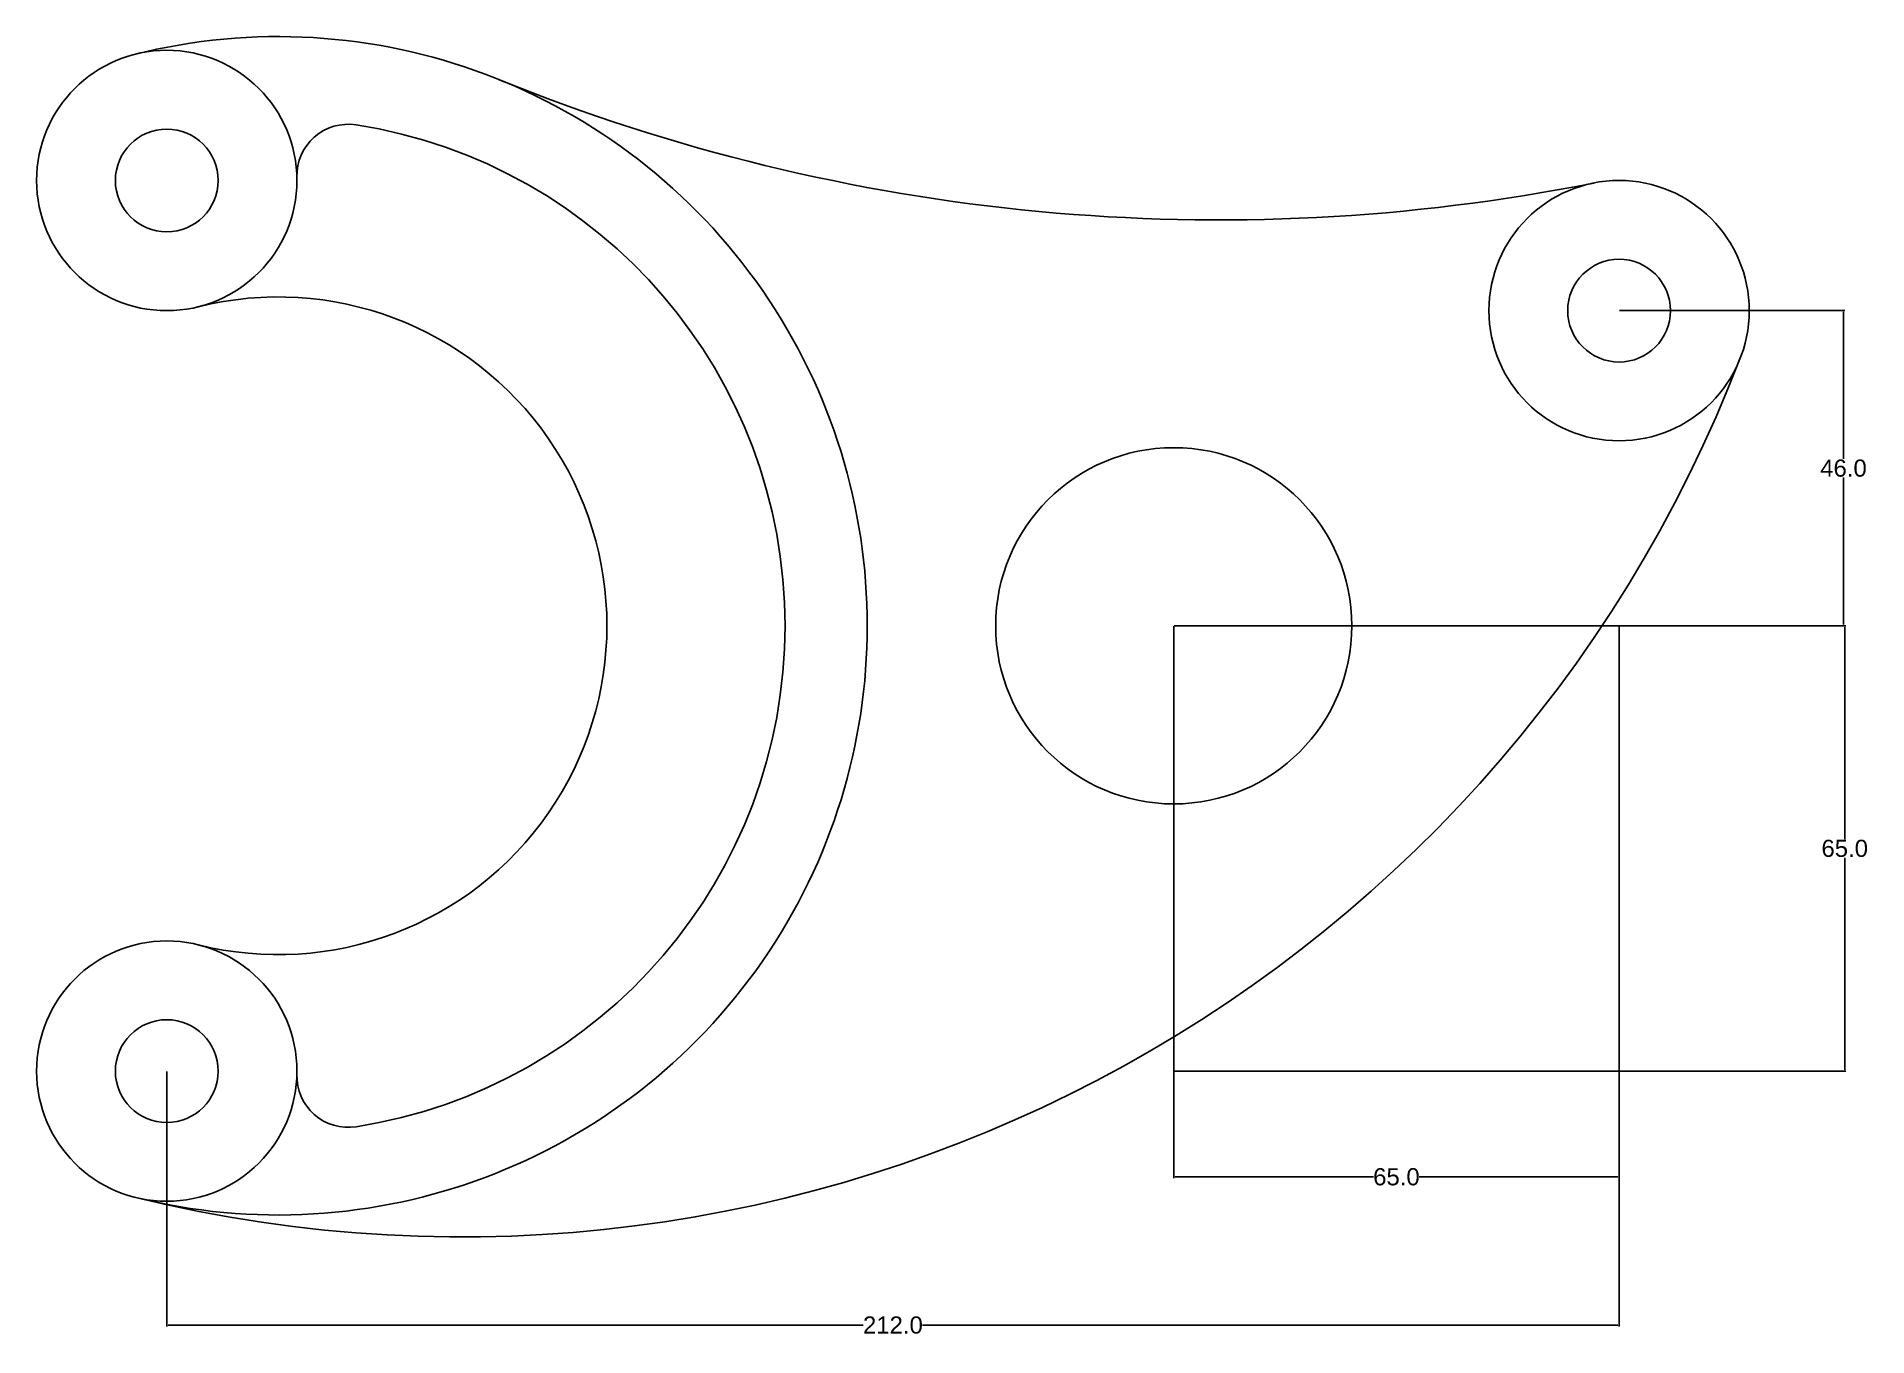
# Model space of a CAD drawing. Header units: inches. Extents: x -35 to 232, y -104 to 86.
import ezdxf

# ---------------------------------------------------------------- set-up
doc = ezdxf.new("R2010")
doc.units = ezdxf.units.IN
doc.header["$MEASUREMENT"] = 0
doc.styles.get("Standard").update_dxf_attribs({"font": 'arial.ttf'})
doc.dimstyles.get("Standard").update_dxf_attribs({"dimtxt": 2.5, "dimasz": 0.18, "dimexe": 0.18, "dimexo": 0.0625, "dimgap": 0.09, "dimtad": 0, "dimtih": 1, "dimtoh": 1, "dimdec": 1, "dimzin": 0, "dimdsep": 46, "dimtxsty": 'Standard', "dimcen": 0.09, "dimadec": 0, "dimazin": 0, "dimtfac": 1, "dimtdec": 1, "dimtofl": 0, "dimtmove": 0, "dimatfit": 3, "dimfxl": 1, "dimtolj": 1, "dimtzin": 0, "dimarcsym": 0})

# ---------------------------------------------------------------- blocks, each defined once
blk = doc.blocks.new('*D2')
at = {"color": 0, "lineweight": -2, "transparency": 16777216}
for p, q in [((-16.25, -65.06), (-16.25, -102.26)), ((195.75, -65.06), (195.75, -102.26)), ((-16.07, -102.08), (85.42, -102.08)), ((195.57, -102.08), (94.08, -102.08))]:
    blk.add_line(p, q, dxfattribs=at)
at = {"color": 0, "transparency": 16777216}
for points in [[(-16.07, -102.05), (-16.07, -102.11), (-16.25, -102.08)], [(195.57, -102.05), (195.57, -102.11), (195.75, -102.08)]]:
    blk.add_solid(points, dxfattribs=at)
at = {"layer": 'Defpoints', "color": 0, "transparency": 16777216}
for p in [(-16.25, -65), (195.75, -65), (195.75, -102.08)]:
    blk.add_point(p, dxfattribs=at)
at = {"color": 0, "transparency": 16777216, "insert": (89.75, -102.08), "char_height": 2.5, "attachment_point": 5}
blk.add_mtext('\\A1;212.0', dxfattribs=at)
blk = doc.blocks.new('*D3')
at = {"color": 0, "lineweight": -2, "transparency": 16777216}
for p, q in [((195.81, 46), (228.69, 46)), ((228.51, 45.82), (228.51, 24.37)), ((228.51, 0.18), (228.51, 21.63)), ((195.81, 0), (228.69, 0))]:
    blk.add_line(p, q, dxfattribs=at)
at = {"color": 0, "transparency": 16777216}
for points in [[(228.48, 45.82), (228.54, 45.82), (228.51, 46)], [(228.48, 0.18), (228.54, 0.18), (228.51, 0)]]:
    blk.add_solid(points, dxfattribs=at)
at = {"layer": 'Defpoints', "color": 0, "transparency": 16777216}
for p in [(195.75, 46), (195.75, 0), (228.51, 0)]:
    blk.add_point(p, dxfattribs=at)
at = {"color": 0, "transparency": 16777216, "insert": (228.51, 23), "char_height": 2.5, "attachment_point": 5}
blk.add_mtext('\\A1;46.0', dxfattribs=at)
blk = doc.blocks.new('*D4')
at = {"color": 0, "lineweight": -2, "transparency": 16777216}
for p, q in [((130.81, 0), (228.87, 0)), ((228.69, -0.18), (228.69, -31.13)), ((228.69, -64.82), (228.69, -33.87)), ((130.81, -65), (228.87, -65))]:
    blk.add_line(p, q, dxfattribs=at)
at = {"color": 0, "transparency": 16777216}
for points in [[(228.66, -0.18), (228.72, -0.18), (228.69, 0)], [(228.66, -64.82), (228.72, -64.82), (228.69, -65)]]:
    blk.add_solid(points, dxfattribs=at)
at = {"layer": 'Defpoints', "color": 0, "transparency": 16777216}
for p in [(130.75, 0), (130.75, -65), (228.69, -65)]:
    blk.add_point(p, dxfattribs=at)
at = {"color": 0, "transparency": 16777216, "insert": (228.69, -32.5), "char_height": 2.5, "attachment_point": 5}
blk.add_mtext('\\A1;65.0', dxfattribs=at)
blk = doc.blocks.new('*D5')
at = {"color": 0, "lineweight": -2, "transparency": 16777216}
for p, q in [((130.75, -0.06), (130.75, -80.62)), ((195.75, -0.06), (195.75, -80.62)), ((130.93, -80.44), (159.91, -80.44)), ((195.57, -80.44), (166.59, -80.44))]:
    blk.add_line(p, q, dxfattribs=at)
at = {"color": 0, "transparency": 16777216}
for points in [[(130.93, -80.41), (130.93, -80.47), (130.75, -80.44)], [(195.57, -80.41), (195.57, -80.47), (195.75, -80.44)]]:
    blk.add_solid(points, dxfattribs=at)
at = {"layer": 'Defpoints', "color": 0, "transparency": 16777216}
for p in [(130.75, 0), (195.75, 0), (195.75, -80.44)]:
    blk.add_point(p, dxfattribs=at)
at = {"color": 0, "transparency": 16777216, "insert": (163.25, -80.44), "char_height": 2.5, "attachment_point": 5}
blk.add_mtext('\\A1;65.0', dxfattribs=at)

msp = doc.modelspace()

# ---------------------------------------------------------------- linework, layer by layer
for p, q in [((-11.64, 46.57), (-11.64, 46.57)), ((-11.64, -46.57), (-11.64, -46.57))]:
    msp.add_line(p, q)
for centre, radius in [((-16.25, 65), 19), ((-16.25, 65), 7.5), ((195.75, 46), 19), ((195.75, 46), 7.5), ((130.75, 0), 26), ((-16.25, -65), 19), ((-16.25, -65), 7.5)]:
    msp.add_circle(centre, radius)
for centre, radius, start, end in [((0, 0), 86, 255.8633, 104.1367), ((137.37, 339.24), 280, 247.9562, 281.2603), ((10.24, 65.71), 7.5, 81.1416, 181.5283), ((0, 0), 74, 278.8584, 81.1416), ((0, 0), 48, 255.9638, 104.0362), ((26.75, 110.82), 200, 256.2557, 339.0161), ((10.24, -65.71), 7.5, 178.4717, 278.8584)]:
    msp.add_arc(centre, radius, start, end)

# ---------------------------------------------------------------- dimensions: what is measured, and where the dimension line sits
at = {"color": 1}
for base, p1, p2, picture, middle in [((228.51, 0), (195.75, 46), (195.75, 0), '*D3', (228.51, 23)), ((228.69, -65), (130.75, 0), (130.75, -65), '*D4', (228.69, -32.5))]:
    dim = msp.add_linear_dim(base=base, p1=p1, p2=p2, angle=90, dimstyle='Standard', dxfattribs=at)
    dim.commit()
    dim.dimension.update_dxf_attribs({"geometry": picture, "text_midpoint": middle})
for base, p1, p2, picture, middle in [((195.75, -80.44), (130.75, 0), (195.75, 0), '*D5', (163.25, -80.44)), ((195.75, -102.08), (-16.25, -65), (195.75, -65), '*D2', (89.75, -102.08))]:
    dim = msp.add_linear_dim(base=base, p1=p1, p2=p2, dimstyle='Standard', dxfattribs=at)
    dim.commit()
    dim.dimension.update_dxf_attribs({"geometry": picture, "text_midpoint": middle})

doc.saveas('drawing.dxf')
